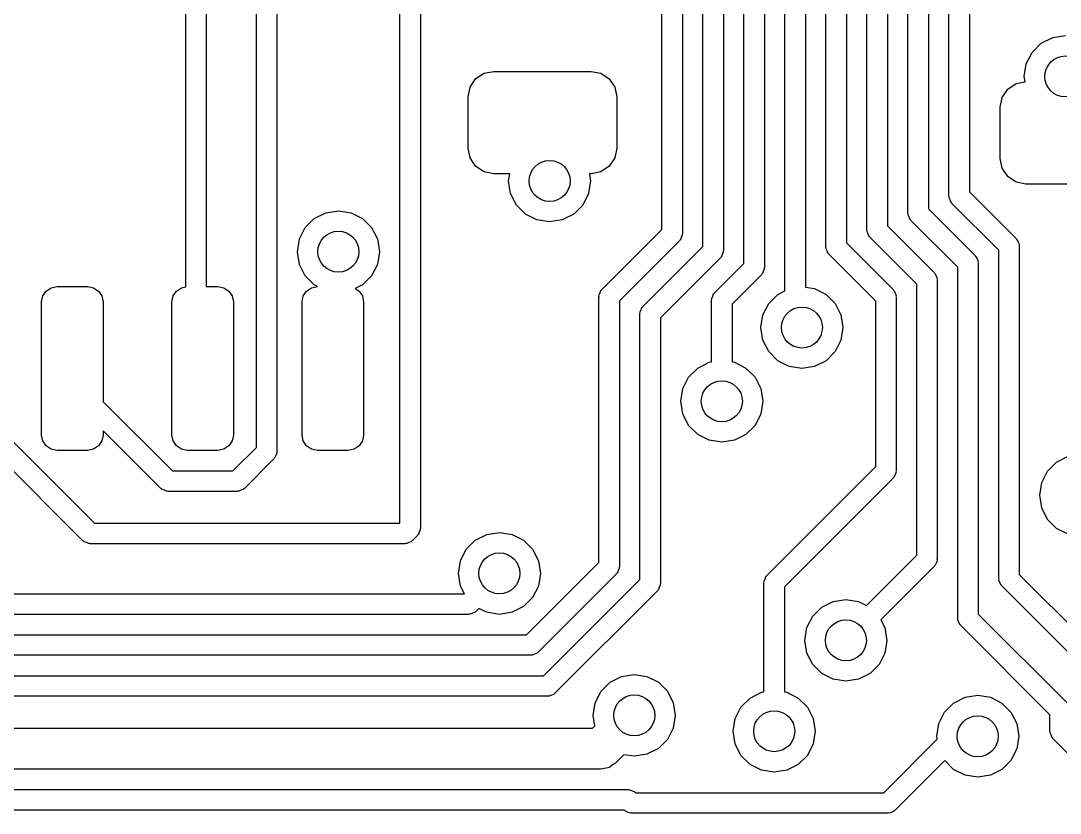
# Model space of a CAD drawing. Extents: x 0.71 to 7.56, y -5.16 to -0.79.
# Drawn here: x 3.8725 to 4.2717, y -2.3776 to -2.0731 of the extents above; entities that cross this region are included whole.
import ezdxf

# ---------------------------------------------------------------- set-up
doc = ezdxf.new("R2010")
doc.units = 0
doc.header["$MEASUREMENT"] = 0
doc.layers.add('BLACK', color=7, linetype='CONTINUOUS')

msp = doc.modelspace()

# ---------------------------------------------------------------- linework, layer by layer
at = {"layer": 'BLACK', "linetype": 'CONTINUOUS'}
for p, q in [((4.1187, -2.15326), (4.1187, -1.97067)), ((4.12657, -1.9723), (4.12657, -2.15489)), ((4.13445, -2.15979), (4.13445, -1.97719)), ((4.14232, -1.97882), (4.14232, -2.16142)), ((4.1502, -2.16631), (4.1502, -1.98371)), ((4.15807, -1.98535), (4.15807, -2.16794)), ((4.16594, -2.17683), (4.16594, -1.99024)), ((4.17382, -1.99187), (4.17382, -2.17543)), ((4.18169, -2.16004), (4.18169, -1.99705)), ((4.18957, -1.99868), (4.18957, -2.15841)), ((4.19744, -2.15352), (4.19744, -2.00357)), ((4.20531, -2.0052), (4.20531, -2.15189)), ((4.21319, -2.14699), (4.21319, -2.01083)), ((4.01809, -2.26614), (4.01809, -2.01464)), ((4.22106, -2.01246), (4.22106, -2.14536)), ((4.02596, -2.01627), (4.02596, -2.26813)), ((4.22894, -2.14047), (4.22894, -2.01735)), ((4.23681, -2.01898), (4.23681, -2.13884)), ((3.96299, -2.23701), (3.96299, -2.04747)), ((3.97087, -2.0491), (3.97087, -2.23864)), ((3.93583, -2.17531), (3.93583, -2.05236)), ((3.9437, -2.05399), (3.9437, -2.1752)), ((4.26437, -2.08175), (4.26876, -2.07951)), ((4.26876, -2.07951), (4.27362, -2.07874)), ((4.26088, -2.08523), (4.26437, -2.08175)), ((4.25864, -2.08962), (4.26088, -2.08523)), ((4.25787, -2.09449), (4.25864, -2.08962)), ((4.04504, -2.0986), (4.04717, -2.0954)), ((4.04717, -2.0954), (4.05037, -2.09327)), ((4.05037, -2.09327), (4.05413, -2.09252)), ((4.05413, -2.09252), (4.09154, -2.09252)), ((4.09154, -2.09252), (4.0953, -2.09327)), ((4.0953, -2.09327), (4.0985, -2.0954)), ((4.0985, -2.0954), (4.10063, -2.0986)), ((4.25819, -2.09651), (4.25787, -2.09449)), ((4.04429, -2.10236), (4.04504, -2.0986)), ((4.10063, -2.0986), (4.10138, -2.10236)), ((4.24937, -2.10253), (4.2515, -2.09934)), ((4.2515, -2.09934), (4.2547, -2.09721)), ((4.2547, -2.09721), (4.25819, -2.09651)), ((4.04429, -2.12205), (4.04429, -2.10236)), ((4.10138, -2.10236), (4.10138, -2.12205)), ((4.24862, -2.1063), (4.24937, -2.10253)), ((4.24862, -2.12598), (4.24862, -2.1063)), ((4.04504, -2.12581), (4.04429, -2.12205)), ((4.10138, -2.12205), (4.10063, -2.12581)), ((4.04717, -2.12901), (4.04504, -2.12581)), ((4.10063, -2.12581), (4.0985, -2.12901)), ((4.24937, -2.12975), (4.24862, -2.12598)), ((4.05037, -2.13114), (4.04717, -2.12901)), ((4.05413, -2.13189), (4.05037, -2.13114)), ((4.0953, -2.13114), (4.09154, -2.13189)), ((4.0985, -2.12901), (4.0953, -2.13114)), ((4.2515, -2.13294), (4.24937, -2.12975)), ((4.06028, -2.13189), (4.05413, -2.13189)), ((4.05984, -2.13465), (4.06028, -2.13189)), ((4.06061, -2.13951), (4.05984, -2.13465)), ((4.09134, -2.13465), (4.09057, -2.13951)), ((4.09154, -2.13189), (4.0909, -2.13189)), ((4.0909, -2.13189), (4.09134, -2.13465)), ((4.2547, -2.13508), (4.2515, -2.13294)), ((4.25846, -2.13583), (4.2547, -2.13508)), ((4.23681, -2.13884), (4.25477, -2.1568)), ((4.29587, -2.13583), (4.25846, -2.13583)), ((4.06285, -2.1439), (4.06061, -2.13951)), ((4.09057, -2.13951), (4.08833, -2.1439)), ((4.22904, -2.14077), (4.22894, -2.14047)), ((4.22899, -2.14109), (4.22904, -2.14077)), ((4.2294, -2.14191), (4.22899, -2.14109)), ((4.22969, -2.14278), (4.2294, -2.14191)), ((4.22995, -2.14297), (4.22969, -2.14278)), ((4.23009, -2.14325), (4.22995, -2.14297)), ((4.24805, -2.16122), (4.23009, -2.14325)), ((3.98521, -2.14907), (3.9896, -2.14683)), ((3.9896, -2.14683), (3.99447, -2.14606)), ((3.99447, -2.14606), (3.99933, -2.14683)), ((3.99933, -2.14683), (4.00372, -2.14907)), ((4.06633, -2.14739), (4.06285, -2.1439)), ((4.07072, -2.14962), (4.06633, -2.14739)), ((4.08485, -2.14739), (4.08046, -2.14962)), ((4.08833, -2.1439), (4.08485, -2.14739)), ((4.21329, -2.1473), (4.21319, -2.14699)), ((4.21324, -2.14761), (4.21329, -2.1473)), ((4.22106, -2.14536), (4.23902, -2.16332)), ((3.98173, -2.15255), (3.98521, -2.14907)), ((4.00372, -2.14907), (4.00721, -2.15255)), ((4.07559, -2.15039), (4.07072, -2.14962)), ((4.08046, -2.14962), (4.07559, -2.15039)), ((4.21366, -2.14843), (4.21324, -2.14761)), ((4.21394, -2.14931), (4.21366, -2.14843)), ((4.2142, -2.14949), (4.21394, -2.14931)), ((4.21434, -2.14978), (4.2142, -2.14949)), ((4.2323, -2.16774), (4.21434, -2.14978)), ((3.97949, -2.15694), (3.98173, -2.15255)), ((4.00721, -2.15255), (4.00945, -2.15694)), ((4.09564, -2.17632), (4.1187, -2.15326)), ((4.12657, -2.15489), (4.12648, -2.1552)), ((4.12648, -2.1552), (4.12653, -2.15551)), ((4.19754, -2.15382), (4.19744, -2.15352)), ((4.19749, -2.15413), (4.19754, -2.15382)), ((4.19791, -2.15495), (4.19749, -2.15413)), ((4.19819, -2.15583), (4.19791, -2.15495)), ((4.20531, -2.15189), (4.22328, -2.16985)), ((3.97872, -2.16181), (3.97949, -2.15694)), ((4.00945, -2.15694), (4.01022, -2.16181)), ((4.12542, -2.15768), (4.10236, -2.18074)), ((4.12557, -2.1574), (4.12542, -2.15768)), ((4.12582, -2.15721), (4.12557, -2.1574)), ((4.12611, -2.15633), (4.12582, -2.15721)), ((4.12653, -2.15551), (4.12611, -2.15633)), ((4.18957, -2.15841), (4.20753, -2.17637)), ((4.19845, -2.15602), (4.19819, -2.15583)), ((4.19859, -2.1563), (4.19845, -2.15602)), ((4.21656, -2.17426), (4.19859, -2.1563)), ((4.25477, -2.1568), (4.25492, -2.15708)), ((4.25492, -2.15708), (4.25517, -2.15727)), ((4.25517, -2.15727), (4.25546, -2.15815)), ((4.25546, -2.15815), (4.25588, -2.15897)), ((4.25588, -2.15897), (4.25583, -2.15928)), ((4.25583, -2.15928), (4.25593, -2.15958)), ((3.97949, -2.16668), (3.97872, -2.16181)), ((4.01022, -2.16181), (4.00945, -2.16668)), ((4.11139, -2.18285), (4.13445, -2.15979)), ((4.14186, -2.16285), (4.14157, -2.16373)), ((4.14227, -2.16203), (4.14186, -2.16285)), ((4.14232, -2.16142), (4.14222, -2.16172)), ((4.14222, -2.16172), (4.14227, -2.16203)), ((4.18179, -2.16034), (4.18169, -2.16004)), ((4.18174, -2.16066), (4.18179, -2.16034)), ((4.18216, -2.16148), (4.18174, -2.16066)), ((4.18244, -2.16235), (4.18216, -2.16148)), ((4.1827, -2.16254), (4.18244, -2.16235)), ((4.18285, -2.16282), (4.1827, -2.16254)), ((4.20081, -2.18078), (4.18285, -2.16282)), ((4.23902, -2.16332), (4.23917, -2.16361)), ((4.24805, -2.28744), (4.24805, -2.16122)), ((4.25593, -2.15958), (4.25593, -2.28581)), ((3.98173, -2.17107), (3.97949, -2.16668)), ((4.00945, -2.16668), (4.00721, -2.17107)), ((4.14117, -2.1642), (4.11811, -2.18726)), ((4.13893, -2.17758), (4.1502, -2.16631)), ((4.14131, -2.16392), (4.14117, -2.1642)), ((4.14157, -2.16373), (4.14131, -2.16392)), ((4.23917, -2.16361), (4.23943, -2.16379)), ((4.23943, -2.16379), (4.23971, -2.16467)), ((4.23971, -2.16467), (4.24013, -2.16549)), ((4.24013, -2.16549), (4.24008, -2.16581)), ((4.24008, -2.16581), (4.24018, -2.16611)), ((4.24018, -2.16611), (4.24018, -2.30107)), ((3.98521, -2.17455), (3.98173, -2.17107)), ((4.00721, -2.17107), (4.00372, -2.17455)), ((4.15692, -2.17072), (4.14565, -2.18199)), ((4.15706, -2.17044), (4.15692, -2.17072)), ((4.15732, -2.17025), (4.15706, -2.17044)), ((4.1576, -2.16938), (4.15732, -2.17025)), ((4.15802, -2.16856), (4.1576, -2.16938)), ((4.15807, -2.16794), (4.15797, -2.16824)), ((4.15797, -2.16824), (4.15802, -2.16856)), ((4.22328, -2.16985), (4.22342, -2.17013)), ((4.22342, -2.17013), (4.22368, -2.17032)), ((4.22368, -2.17032), (4.22396, -2.17119)), ((4.22396, -2.17119), (4.22438, -2.17201)), ((4.2323, -2.3027), (4.2323, -2.16774)), ((3.88416, -2.17565), (3.88642, -2.1752)), ((3.88642, -2.1752), (3.89823, -2.1752)), ((3.89823, -2.1752), (3.90049, -2.17565)), ((3.93416, -2.17565), (3.93583, -2.17531)), ((3.9437, -2.1752), (3.94823, -2.1752)), ((3.94823, -2.1752), (3.95049, -2.17565)), ((3.98416, -2.17565), (3.98642, -2.1752)), ((3.98648, -2.1752), (3.98521, -2.17455)), ((3.98642, -2.1752), (3.98648, -2.1752)), ((4.00372, -2.17455), (4.00096, -2.17596)), ((4.21656, -2.27838), (4.21656, -2.17426)), ((4.22438, -2.17201), (4.22433, -2.17233)), ((4.22433, -2.17233), (4.22443, -2.17263)), ((4.22443, -2.17263), (4.22443, -2.28001)), ((3.88051, -2.1811), (3.88096, -2.17884)), ((3.88096, -2.17884), (3.88224, -2.17693)), ((3.88224, -2.17693), (3.88416, -2.17565)), ((3.90049, -2.17565), (3.9024, -2.17693)), ((3.9024, -2.17693), (3.90368, -2.17884)), ((3.90368, -2.17884), (3.90413, -2.1811)), ((3.93051, -2.1811), (3.93096, -2.17884)), ((3.93096, -2.17884), (3.93224, -2.17693)), ((3.93224, -2.17693), (3.93416, -2.17565)), ((3.95049, -2.17565), (3.9524, -2.17693)), ((3.9524, -2.17693), (3.95368, -2.17884)), ((3.95368, -2.17884), (3.95413, -2.1811)), ((3.98051, -2.1811), (3.98096, -2.17884)), ((3.98096, -2.17884), (3.98224, -2.17693)), ((3.98224, -2.17693), (3.98416, -2.17565)), ((4.00096, -2.17596), (4.0024, -2.17693)), ((4.0024, -2.17693), (4.00368, -2.17884)), ((4.00368, -2.17884), (4.00413, -2.1811)), ((4.09449, -2.17911), (4.09459, -2.17881)), ((4.09449, -2.28122), (4.09449, -2.17911)), ((4.09454, -2.17849), (4.09496, -2.17767)), ((4.09459, -2.17881), (4.09454, -2.17849)), ((4.09496, -2.17767), (4.09524, -2.17679)), ((4.09524, -2.17679), (4.0955, -2.17661)), ((4.0955, -2.17661), (4.09564, -2.17632)), ((4.13782, -2.17975), (4.13824, -2.17892)), ((4.13824, -2.17892), (4.13853, -2.17805)), ((4.13853, -2.17805), (4.13878, -2.17786)), ((4.13878, -2.17786), (4.13893, -2.17758)), ((4.15972, -2.18171), (4.16321, -2.17822)), ((4.16321, -2.17822), (4.16594, -2.17683)), ((4.17382, -2.17543), (4.17733, -2.17599)), ((4.17733, -2.17599), (4.18172, -2.17822)), ((4.18172, -2.17822), (4.1852, -2.18171)), ((4.20753, -2.17637), (4.20767, -2.17665)), ((4.20767, -2.17665), (4.20793, -2.17684)), ((4.20793, -2.17684), (4.20821, -2.17772)), ((4.20821, -2.17772), (4.20863, -2.17854)), ((4.20863, -2.17854), (4.20858, -2.17885)), ((4.20858, -2.17885), (4.20868, -2.17915)), ((4.20868, -2.17915), (4.20868, -2.24604)), ((3.88051, -2.23228), (3.88051, -2.1811)), ((3.90413, -2.1811), (3.90413, -2.21949)), ((3.93051, -2.23228), (3.93051, -2.1811)), ((3.95413, -2.1811), (3.95413, -2.23228)), ((3.98051, -2.23228), (3.98051, -2.1811)), ((4.00413, -2.1811), (4.00413, -2.23228)), ((4.10236, -2.18074), (4.10236, -2.28285)), ((4.11099, -2.18332), (4.11125, -2.18313)), ((4.11125, -2.18313), (4.11139, -2.18285)), ((4.13778, -2.18036), (4.13787, -2.18006)), ((4.13778, -2.20417), (4.13778, -2.18036)), ((4.13787, -2.18006), (4.13782, -2.17975)), ((4.14565, -2.18199), (4.14565, -2.20417)), ((4.15749, -2.1861), (4.15972, -2.18171)), ((4.1852, -2.18171), (4.18744, -2.1861)), ((4.20081, -2.24441), (4.20081, -2.18078)), ((4.11024, -2.18563), (4.11033, -2.18533)), ((4.11024, -2.28774), (4.11024, -2.18563)), ((4.11028, -2.18501), (4.1107, -2.18419)), ((4.11033, -2.18533), (4.11028, -2.18501)), ((4.1107, -2.18419), (4.11099, -2.18332)), ((4.11811, -2.18726), (4.11811, -2.28937)), ((4.15672, -2.19096), (4.15749, -2.1861)), ((4.18744, -2.1861), (4.18821, -2.19096)), ((4.15749, -2.19583), (4.15672, -2.19096)), ((4.18821, -2.19096), (4.18744, -2.19583)), ((4.15972, -2.20022), (4.15749, -2.19583)), ((4.18744, -2.19583), (4.1852, -2.20022)), ((4.16321, -2.2037), (4.15972, -2.20022)), ((4.1852, -2.20022), (4.18172, -2.2037)), ((4.12897, -2.21003), (4.13246, -2.20655)), ((4.13246, -2.20655), (4.13685, -2.20431)), ((4.13685, -2.20431), (4.13778, -2.20417)), ((4.14565, -2.20417), (4.14658, -2.20431)), ((4.14658, -2.20431), (4.15097, -2.20655)), ((4.15097, -2.20655), (4.15445, -2.21003)), ((4.1676, -2.20594), (4.16321, -2.2037)), ((4.17246, -2.20671), (4.1676, -2.20594)), ((4.17733, -2.20594), (4.17246, -2.20671)), ((4.18172, -2.2037), (4.17733, -2.20594)), ((4.12674, -2.21442), (4.12897, -2.21003)), ((4.15445, -2.21003), (4.15669, -2.21442)), ((4.12596, -2.21929), (4.12674, -2.21442)), ((4.15669, -2.21442), (4.15746, -2.21929)), ((3.85413, -2.21949), (3.90079, -2.26614)), ((3.90413, -2.21949), (3.93071, -2.24606)), ((4.12674, -2.22416), (4.12596, -2.21929)), ((4.15746, -2.21929), (4.15669, -2.22416)), ((4.12897, -2.22855), (4.12674, -2.22416)), ((4.15669, -2.22416), (4.15445, -2.22855)), ((3.89637, -2.27286), (3.85413, -2.23062)), ((3.9263, -2.25278), (3.90413, -2.23062)), ((3.90413, -2.23062), (3.90413, -2.23228)), ((4.13246, -2.23203), (4.12897, -2.22855)), ((4.15445, -2.22855), (4.15097, -2.23203)), ((3.88096, -2.23454), (3.88051, -2.23228)), ((3.88224, -2.23646), (3.88096, -2.23454)), ((3.90368, -2.23454), (3.9024, -2.23646)), ((3.90413, -2.23228), (3.90368, -2.23454)), ((3.93096, -2.23454), (3.93051, -2.23228)), ((3.93224, -2.23646), (3.93096, -2.23454)), ((3.95368, -2.23454), (3.9524, -2.23646)), ((3.95413, -2.23228), (3.95368, -2.23454)), ((3.98096, -2.23454), (3.98051, -2.23228)), ((3.98224, -2.23646), (3.98096, -2.23454)), ((4.00368, -2.23454), (4.0024, -2.23646)), ((4.00413, -2.23228), (4.00368, -2.23454)), ((4.13685, -2.23427), (4.13246, -2.23203)), ((4.14171, -2.23504), (4.13685, -2.23427)), ((4.14658, -2.23427), (4.14171, -2.23504)), ((4.15097, -2.23203), (4.14658, -2.23427)), ((3.88416, -2.23774), (3.88224, -2.23646)), ((3.88642, -2.23819), (3.88416, -2.23774)), ((3.89823, -2.23819), (3.88642, -2.23819)), ((3.90049, -2.23774), (3.89823, -2.23819)), ((3.9024, -2.23646), (3.90049, -2.23774)), ((3.93416, -2.23774), (3.93224, -2.23646)), ((3.93642, -2.23819), (3.93416, -2.23774)), ((3.94823, -2.23819), (3.93642, -2.23819)), ((3.95049, -2.23774), (3.94823, -2.23819)), ((3.9524, -2.23646), (3.95049, -2.23774)), ((3.95394, -2.24606), (3.96299, -2.23701)), ((3.97087, -2.23864), (3.97077, -2.23894)), ((3.97077, -2.23894), (3.97082, -2.23925)), ((3.98416, -2.23774), (3.98224, -2.23646)), ((3.98642, -2.23819), (3.98416, -2.23774)), ((3.99823, -2.23819), (3.98642, -2.23819)), ((4.00049, -2.23774), (3.99823, -2.23819)), ((4.0024, -2.23646), (4.00049, -2.23774)), ((3.96971, -2.24142), (3.95835, -2.25278)), ((3.96986, -2.24114), (3.96971, -2.24142)), ((3.97011, -2.24095), (3.96986, -2.24114)), ((3.9704, -2.24008), (3.97011, -2.24095)), ((3.97082, -2.23925), (3.9704, -2.24008)), ((4.26679, -2.24614), (4.27027, -2.24266)), ((4.27027, -2.24266), (4.27466, -2.24042)), ((3.93071, -2.24606), (3.95394, -2.24606)), ((4.15903, -2.28619), (4.20081, -2.24441)), ((4.20863, -2.24666), (4.20821, -2.24748)), ((4.20868, -2.24604), (4.20858, -2.24635)), ((4.20858, -2.24635), (4.20863, -2.24666)), ((4.26455, -2.25053), (4.26679, -2.24614)), ((4.20753, -2.24883), (4.16575, -2.29061)), ((4.20767, -2.24854), (4.20753, -2.24883)), ((4.20793, -2.24836), (4.20767, -2.24854)), ((4.20821, -2.24748), (4.20793, -2.24836)), ((4.26378, -2.2554), (4.26455, -2.25053)), ((3.92658, -2.25293), (3.9263, -2.25278)), ((3.92676, -2.25319), (3.92658, -2.25293)), ((3.92764, -2.25347), (3.92676, -2.25319)), ((3.92846, -2.25389), (3.92764, -2.25347)), ((3.92878, -2.25384), (3.92846, -2.25389)), ((3.92908, -2.25394), (3.92878, -2.25384)), ((3.95557, -2.25394), (3.92908, -2.25394)), ((3.95587, -2.25384), (3.95557, -2.25394)), ((3.95618, -2.25389), (3.95587, -2.25384)), ((3.957, -2.25347), (3.95618, -2.25389)), ((3.95788, -2.25319), (3.957, -2.25347)), ((3.95807, -2.25293), (3.95788, -2.25319)), ((3.95835, -2.25278), (3.95807, -2.25293)), ((4.26455, -2.26027), (4.26378, -2.2554)), ((4.26679, -2.26466), (4.26455, -2.26027)), ((3.90079, -2.26614), (4.01809, -2.26614)), ((4.27027, -2.26814), (4.26679, -2.26466)), ((4.02481, -2.27091), (4.02286, -2.27286)), ((4.02496, -2.27063), (4.02481, -2.27091)), ((4.02521, -2.27044), (4.02496, -2.27063)), ((4.0255, -2.26957), (4.02521, -2.27044)), ((4.02592, -2.26875), (4.0255, -2.26957)), ((4.02596, -2.26813), (4.02587, -2.26843)), ((4.02587, -2.26843), (4.02592, -2.26875)), ((4.04704, -2.27267), (4.05143, -2.27044)), ((4.05143, -2.27044), (4.0563, -2.26967)), ((4.0563, -2.26967), (4.06117, -2.27044)), ((4.06117, -2.27044), (4.06556, -2.27267)), ((4.27466, -2.27038), (4.27027, -2.26814)), ((3.89666, -2.27301), (3.89637, -2.27286)), ((3.89684, -2.27326), (3.89666, -2.27301)), ((3.89772, -2.27355), (3.89684, -2.27326)), ((3.89854, -2.27397), (3.89772, -2.27355)), ((3.89886, -2.27392), (3.89854, -2.27397)), ((3.89916, -2.27402), (3.89886, -2.27392)), ((4.02008, -2.27402), (3.89916, -2.27402)), ((4.02038, -2.27392), (4.02008, -2.27402)), ((4.02069, -2.27397), (4.02038, -2.27392)), ((4.02152, -2.27355), (4.02069, -2.27397)), ((4.02239, -2.27326), (4.02152, -2.27355)), ((4.02258, -2.27301), (4.02239, -2.27326)), ((4.02286, -2.27286), (4.02258, -2.27301)), ((4.04356, -2.27616), (4.04704, -2.27267)), ((4.06556, -2.27267), (4.06904, -2.27616)), ((4.04132, -2.28055), (4.04356, -2.27616)), ((4.06904, -2.27616), (4.07128, -2.28055)), ((4.19723, -2.29771), (4.21656, -2.27838)), ((4.04055, -2.28541), (4.04132, -2.28055)), ((4.06667, -2.30904), (4.09449, -2.28122)), ((4.07128, -2.28055), (4.07205, -2.28541)), ((4.10236, -2.28285), (4.10226, -2.28315)), ((4.22328, -2.28279), (4.20279, -2.30327)), ((4.22342, -2.28251), (4.22328, -2.28279)), ((4.22368, -2.28232), (4.22342, -2.28251)), ((4.22396, -2.28144), (4.22368, -2.28232)), ((4.22438, -2.28062), (4.22396, -2.28144)), ((4.22443, -2.28001), (4.22433, -2.28031)), ((4.22433, -2.28031), (4.22438, -2.28062)), ((4.04132, -2.29028), (4.04055, -2.28541)), ((4.10121, -2.28563), (4.07108, -2.31576)), ((4.07205, -2.28541), (4.07128, -2.29028)), ((4.10135, -2.28535), (4.10121, -2.28563)), ((4.10161, -2.28516), (4.10135, -2.28535)), ((4.1019, -2.28428), (4.10161, -2.28516)), ((4.10231, -2.28346), (4.1019, -2.28428)), ((4.10226, -2.28315), (4.10231, -2.28346)), ((4.15834, -2.28754), (4.15863, -2.28666)), ((4.15863, -2.28666), (4.15888, -2.28648)), ((4.15888, -2.28648), (4.15903, -2.28619)), ((4.25593, -2.28581), (4.29132, -2.3212)), ((4.04285, -2.29329), (4.04132, -2.29028)), ((4.07128, -2.29028), (4.06904, -2.29467)), ((4.07319, -2.32478), (4.11024, -2.28774)), ((4.11764, -2.29081), (4.11736, -2.29168)), ((4.11806, -2.28999), (4.11764, -2.29081)), ((4.11811, -2.28937), (4.11801, -2.28967)), ((4.11801, -2.28967), (4.11806, -2.28999)), ((4.15787, -2.28898), (4.15797, -2.28867)), ((4.15787, -2.33096), (4.15787, -2.28898)), ((4.15792, -2.28836), (4.15834, -2.28754)), ((4.15797, -2.28867), (4.15792, -2.28836)), ((4.16575, -2.29061), (4.16575, -2.33096)), ((4.24815, -2.28774), (4.24805, -2.28744)), ((4.2481, -2.28806), (4.24815, -2.28774)), ((4.24852, -2.28888), (4.2481, -2.28806)), ((4.2488, -2.28976), (4.24852, -2.28888)), ((4.24906, -2.28994), (4.2488, -2.28976)), ((4.2492, -2.29022), (4.24906, -2.28994)), ((4.28575, -2.32677), (4.2492, -2.29022)), ((3.73901, -2.29329), (4.04285, -2.29329)), ((4.06904, -2.29467), (4.06556, -2.29815)), ((4.11696, -2.29215), (4.07761, -2.3315)), ((4.1171, -2.29187), (4.11696, -2.29215)), ((4.11736, -2.29168), (4.1171, -2.29187)), ((4.04842, -2.29886), (4.04727, -2.30001)), ((4.05143, -2.30039), (4.04842, -2.29886)), ((4.06556, -2.29815), (4.06117, -2.30039)), ((4.17661, -2.30189), (4.18009, -2.29841)), ((4.18009, -2.29841), (4.18448, -2.29617)), ((4.18448, -2.29617), (4.18935, -2.2954)), ((4.18935, -2.2954), (4.19422, -2.29617)), ((4.19422, -2.29617), (4.19723, -2.29771)), ((4.04449, -2.30116), (3.73738, -2.30116)), ((4.04479, -2.30106), (4.04449, -2.30116)), ((4.0451, -2.30111), (4.04479, -2.30106)), ((4.04593, -2.30069), (4.0451, -2.30111)), ((4.0468, -2.30041), (4.04593, -2.30069)), ((4.04699, -2.30015), (4.0468, -2.30041)), ((4.04727, -2.30001), (4.04699, -2.30015)), ((4.0563, -2.30116), (4.05143, -2.30039)), ((4.06117, -2.30039), (4.0563, -2.30116)), ((4.17437, -2.30628), (4.17661, -2.30189)), ((4.2324, -2.303), (4.2323, -2.3027)), ((4.23235, -2.30331), (4.2324, -2.303)), ((4.24018, -2.30107), (4.27442, -2.33531)), ((4.1736, -2.31115), (4.17437, -2.30628)), ((4.20279, -2.30327), (4.20433, -2.30628)), ((4.20433, -2.30628), (4.2051, -2.31115)), ((4.23277, -2.30414), (4.23235, -2.30331)), ((4.23306, -2.30501), (4.23277, -2.30414)), ((4.23331, -2.3052), (4.23306, -2.30501)), ((4.23346, -2.30548), (4.23331, -2.3052)), ((4.2677, -2.33972), (4.23346, -2.30548)), ((3.73249, -2.30904), (4.06667, -2.30904)), ((4.17437, -2.31602), (4.1736, -2.31115)), ((4.2051, -2.31115), (4.20433, -2.31602)), ((4.0683, -2.31691), (3.73086, -2.31691)), ((4.0686, -2.31681), (4.0683, -2.31691)), ((4.06892, -2.31686), (4.0686, -2.31681)), ((4.06974, -2.31644), (4.06892, -2.31686)), ((4.07061, -2.31616), (4.06974, -2.31644)), ((4.0708, -2.3159), (4.07061, -2.31616)), ((4.07108, -2.31576), (4.0708, -2.3159)), ((4.17661, -2.32041), (4.17437, -2.31602)), ((4.20433, -2.31602), (4.20209, -2.32041)), ((4.18009, -2.32389), (4.17661, -2.32041)), ((4.20209, -2.32041), (4.19861, -2.32389)), ((3.72597, -2.32478), (4.07319, -2.32478)), ((4.09883, -2.32723), (4.10322, -2.325)), ((4.10322, -2.325), (4.10808, -2.32423)), ((4.10808, -2.32423), (4.11295, -2.325)), ((4.11295, -2.325), (4.11734, -2.32723)), ((4.18448, -2.32613), (4.18009, -2.32389)), ((4.18935, -2.3269), (4.18448, -2.32613)), ((4.19422, -2.32613), (4.18935, -2.3269)), ((4.19861, -2.32389), (4.19422, -2.32613)), ((4.09311, -2.33511), (4.09534, -2.33072)), ((4.09534, -2.33072), (4.09883, -2.32723)), ((4.11734, -2.32723), (4.12082, -2.33072)), ((4.12082, -2.33072), (4.12306, -2.33511)), ((4.15694, -2.33111), (4.15787, -2.33096)), ((4.16575, -2.33096), (4.16668, -2.33111)), ((4.07482, -2.33266), (3.72434, -2.33266)), ((4.07512, -2.33256), (4.07482, -2.33266)), ((4.07544, -2.33261), (4.07512, -2.33256)), ((4.07626, -2.33219), (4.07544, -2.33261)), ((4.07714, -2.33191), (4.07626, -2.33219)), ((4.07732, -2.33165), (4.07714, -2.33191)), ((4.07761, -2.3315), (4.07732, -2.33165)), ((4.14907, -2.33683), (4.15255, -2.33334)), ((4.15255, -2.33334), (4.15694, -2.33111)), ((4.16668, -2.33111), (4.17107, -2.33334)), ((4.17107, -2.33334), (4.17455, -2.33683)), ((4.23071, -2.33527), (4.2351, -2.33303)), ((4.2351, -2.33303), (4.23997, -2.33226)), ((4.23997, -2.33226), (4.24484, -2.33303)), ((4.24484, -2.33303), (4.24923, -2.33527)), ((4.09234, -2.33997), (4.09311, -2.33511)), ((4.12306, -2.33511), (4.12383, -2.33997)), ((4.14683, -2.34122), (4.14907, -2.33683)), ((4.17455, -2.33683), (4.17679, -2.34122)), ((4.22499, -2.34315), (4.22723, -2.33876)), ((4.22723, -2.33876), (4.23071, -2.33527)), ((4.24923, -2.33527), (4.25271, -2.33876)), ((4.25271, -2.33876), (4.25495, -2.34315)), ((4.09297, -2.34396), (4.09234, -2.33997)), ((4.12383, -2.33997), (4.12306, -2.34484)), ((4.14606, -2.34608), (4.14683, -2.34122)), ((4.17679, -2.34122), (4.17756, -2.34608)), ((4.2677, -2.34606), (4.2677, -2.33972)), ((3.72379, -2.34488), (4.09204, -2.34488)), ((4.09204, -2.34488), (4.09297, -2.34396)), ((4.12306, -2.34484), (4.12082, -2.34923)), ((4.14683, -2.35095), (4.14606, -2.34608)), ((4.17756, -2.34608), (4.17679, -2.35095)), ((4.22422, -2.34801), (4.22499, -2.34315)), ((4.25495, -2.34315), (4.25572, -2.34801)), ((4.26779, -2.34636), (4.2677, -2.34606)), ((4.26775, -2.34668), (4.26779, -2.34636)), ((4.26816, -2.3475), (4.26775, -2.34668)), ((4.12082, -2.34923), (4.11734, -2.35271)), ((4.14907, -2.35534), (4.14683, -2.35095)), ((4.17679, -2.35095), (4.17455, -2.35534)), ((4.20386, -2.3697), (4.2244, -2.34916)), ((4.2244, -2.34916), (4.22422, -2.34801)), ((4.25572, -2.34801), (4.25495, -2.35288)), ((4.26845, -2.34838), (4.26816, -2.3475)), ((4.26871, -2.34856), (4.26845, -2.34838)), ((4.26885, -2.34884), (4.26871, -2.34856)), ((4.27717, -2.35716), (4.26885, -2.34884)), ((4.11734, -2.35271), (4.11295, -2.35495)), ((4.25495, -2.35288), (4.25271, -2.35727)), ((4.10087, -2.35832), (4.09975, -2.35903)), ((4.1041, -2.35509), (4.10087, -2.35832)), ((4.10808, -2.35572), (4.1041, -2.35509)), ((4.11295, -2.35495), (4.10808, -2.35572)), ((4.15255, -2.35882), (4.14907, -2.35534)), ((4.15694, -2.36106), (4.15255, -2.35882)), ((4.17107, -2.35882), (4.16668, -2.36106)), ((4.17455, -2.35534), (4.17107, -2.35882)), ((4.22733, -2.35737), (4.20828, -2.37643)), ((4.23071, -2.36075), (4.22733, -2.35737)), ((4.25271, -2.35727), (4.24923, -2.36075)), ((4.0953, -2.36063), (3.72053, -2.36063)), ((4.09659, -2.36034), (4.0953, -2.36063)), ((4.0979, -2.36019), (4.09659, -2.36034)), ((4.09828, -2.35995), (4.0979, -2.36019)), ((4.09872, -2.35985), (4.09828, -2.35995)), ((4.09975, -2.35903), (4.09872, -2.35985)), ((4.16181, -2.36183), (4.15694, -2.36106)), ((4.16668, -2.36106), (4.16181, -2.36183)), ((4.2351, -2.36299), (4.23071, -2.36075)), ((4.24923, -2.36075), (4.24484, -2.36299)), ((4.23997, -2.36376), (4.2351, -2.36299)), ((4.24484, -2.36299), (4.23997, -2.36376)), ((3.70707, -2.3685), (4.10579, -2.3685)), ((4.10579, -2.3685), (4.10609, -2.3686)), ((4.10609, -2.3686), (4.10641, -2.36855)), ((4.10641, -2.36855), (4.10723, -2.36897)), ((4.10723, -2.36897), (4.10811, -2.36926)), ((4.10811, -2.36926), (4.10829, -2.36951)), ((4.10829, -2.36951), (4.10858, -2.36966)), ((4.10858, -2.36966), (4.10862, -2.3697)), ((4.10862, -2.3697), (4.20386, -2.3697)), ((4.10416, -2.37638), (3.70544, -2.37638)), ((4.10421, -2.37643), (4.10416, -2.37638)), ((4.10449, -2.37657), (4.10421, -2.37643)), ((4.10468, -2.37683), (4.10449, -2.37657)), ((4.10555, -2.37711), (4.10468, -2.37683)), ((4.10638, -2.37753), (4.10555, -2.37711)), ((4.10669, -2.37748), (4.10638, -2.37753)), ((4.10699, -2.37758), (4.10669, -2.37748)), ((4.20549, -2.37758), (4.10699, -2.37758)), ((4.20579, -2.37748), (4.20549, -2.37758)), ((4.20611, -2.37753), (4.20579, -2.37748)), ((4.20693, -2.37711), (4.20611, -2.37753)), ((4.20781, -2.37683), (4.20693, -2.37711)), ((4.20799, -2.37657), (4.20781, -2.37683)), ((4.20828, -2.37643), (4.20799, -2.37657))]:
    msp.add_line(p, q, dxfattribs=at)
at = {"layer": 'BLACK'}
for centre in [(4.27362, -2.09449), (4.07559, -2.13465), (3.99447, -2.16181), (4.17246, -2.19096), (4.14171, -2.21929), (4.0563, -2.28541), (4.18935, -2.31115), (4.10808, -2.33997), (4.16181, -2.34608), (4.23997, -2.34801)]:
    msp.add_circle(centre, 0.007874, dxfattribs=at)

doc.saveas('drawing.dxf')
